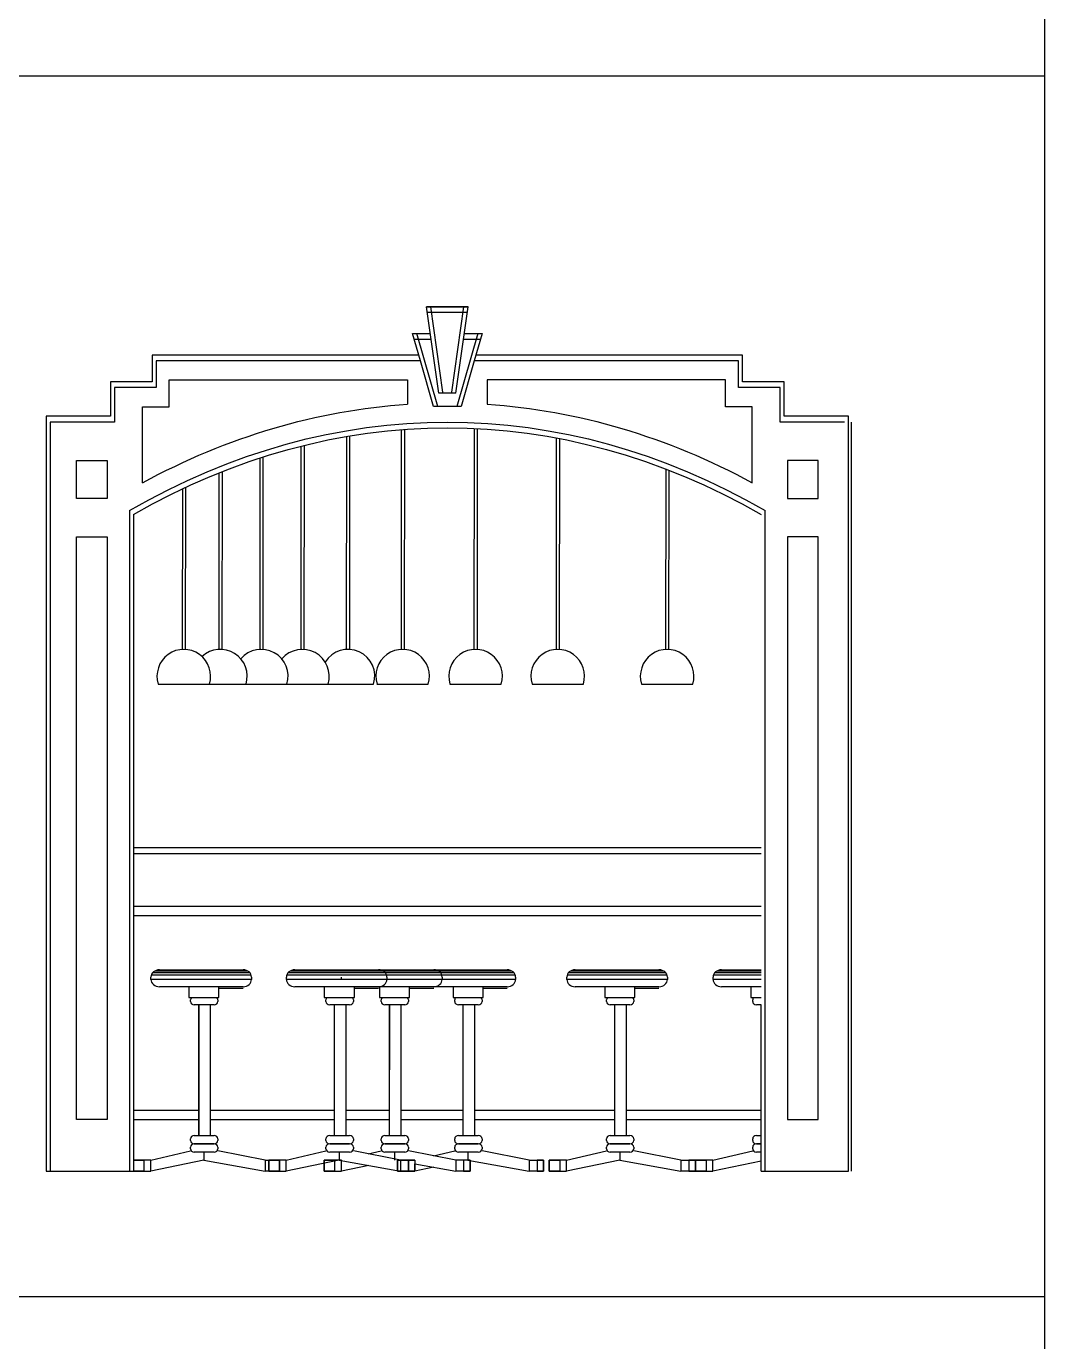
# Model space of a CAD drawing. Header units: millimetres. Extents: x 51491 to 87084, y 5379 to 33460.
# Drawn here: x 80758 to 87084, y 17119 to 25289 of the extents above; entities that cross this region are included whole.
import ezdxf

# ---------------------------------------------------------------- set-up
doc = ezdxf.new("R2010")
doc.units = ezdxf.units.MM
doc.linetypes.add('HIDDEN2', pattern=[0.1875, 0.125, -0.0625])
doc.layers.add('www.cad-blocks.net', color=7, linetype='Continuous')

# ---------------------------------------------------------------- blocks, each defined once
blk = doc.blocks.new('A$C03595700')
for p, q in [((1310.3, 2684.8), (1181.8, 2684.8)), ((1181.8, 2684.8), (1310.3, 2684.8)), ((1220, 2416.6), (1181.8, 2684.8)), ((1307.8, 2667), (1184.4, 2667)), ((1232, 2420.2), (1194.4, 2684.8)), ((1260.1, 2420.2), (1297.7, 2684.8)), ((1272.2, 2416.6), (1310.3, 2684.8)), ((1162.5, 2517.4), (1138, 2602.1)), ((1138, 2602.1), (1193.6, 2602.1)), ((1143.2, 2584.3), (1196.1, 2584.3)), ((1216.9, 2375.5), (1151.4, 2602.1)), ((1340.7, 2602.1), (1275.2, 2375.5)), ((1296, 2584.3), (1349, 2584.3)), ((1298.6, 2602.1), (1354.1, 2602.1)), ((1354.1, 2602.1), (1329.6, 2517.4)), ((329, 2535.3), (329, 2452)), ((1157.4, 2535.3), (329, 2535.3)), ((2163.2, 2535.3), (1334.8, 2535.3)), ((2163.2, 2452), (2163.2, 2535.3)), ((341.3, 2517.4), (341.3, 2434.2)), ((1162.5, 2517.4), (341.3, 2517.4)), ((1203.6, 2375.5), (1162.5, 2517.4)), ((1329.6, 2517.4), (1288.6, 2375.5)), ((2150.8, 2517.4), (1329.6, 2517.4)), ((2150.8, 2434.2), (2150.8, 2517.4)), ((199.5, 2452), (199.5, 2344.9)), ((329, 2452), (199.5, 2452)), ((382.5, 2374.7), (382.5, 2458)), ((382.5, 2458), (1122.7, 2458)), ((1122.7, 2458), (1122.7, 2382.5)), ((2109.7, 2458), (1369.5, 2458)), ((1369.5, 2458), (1369.5, 2382.5)), ((2109.7, 2374.7), (2109.7, 2458)), ((2292.6, 2452), (2163.2, 2452)), ((2292.6, 2344.9), (2292.6, 2452)), ((211.9, 2434.2), (211.9, 2327.1)), ((341.3, 2434.2), (211.9, 2434.2)), ((1272.2, 2416.6), (1220, 2416.6)), ((2280.3, 2434.2), (2150.8, 2434.2)), ((2280.3, 2327.1), (2280.3, 2434.2)), ((299.5, 2138.7), (299.5, 2374.7)), ((299.5, 2374.7), (382.5, 2374.7)), ((1288.6, 2375.5), (1203.6, 2375.5)), ((2192.7, 2374.7), (2109.7, 2374.7)), ((2192.7, 2138.7), (2192.7, 2374.7)), ((0, 2344.9), (0, 0)), ((199.5, 2344.9), (0, 2344.9)), ((2492.2, 2344.9), (2292.6, 2344.9)), ((2492.2, 0.7), (2492.2, 2344.9)), ((12.3, 2327.1), (12.3, 0.7)), ((211.9, 2327.1), (12.3, 2327.1)), ((1103.3, 1621), (1104, 2303.7)), ((1112.9, 1620.9), (1113.6, 2304.4)), ((1329.9, 1621), (1330.6, 2307.3)), ((1339.5, 1620.9), (1340.2, 2306.8)), ((2479.8, 2327.1), (2280.3, 2327.1)), ((2501.2, 0.7), (2501.2, 2327.1)), ((791.7, 1621), (792.3, 2252.6)), ((801.3, 1620.9), (801.9, 2254.9)), ((933.3, 1621), (934, 2282.5)), ((942.9, 1620.9), (943.6, 2284.2)), ((1584.8, 1621), (1585.5, 2277.6)), ((1594.4, 1620.9), (1595.1, 2275.8)), ((94.6, 2089.2), (94.6, 2208.1)), ((94.6, 2208.1), (189.2, 2208.1)), ((189.2, 2208.1), (189.2, 2089.2)), ((664.2, 1621), (664.8, 2215.8)), ((673.8, 1620.9), (674.4, 2218.9)), ((2397.6, 2208.1), (2303, 2208.1)), ((2303, 2208.1), (2303, 2089.2)), ((2397.6, 2089.2), (2397.6, 2208.1)), ((537.1, 1621), (537.6, 2169.5)), ((546.7, 1620.9), (547.2, 2173.3)), ((1924.7, 1621), (1925.3, 2181)), ((1934.3, 1620.9), (1934.9, 2177.3)), ((189.2, 2089.2), (94.6, 2089.2)), ((423.5, 1621), (424, 2119.8)), ((433.1, 1620.9), (433.6, 2124.3)), ((2303, 2089.2), (2397.6, 2089.2)), ((259.1, 2052.2), (259.1, 0.7)), ((2233.1, 0.7), (2233.1, 2052.2)), ((271.4, 2040.1), (271.4, 0.7)), ((94.6, 161.3), (94.6, 1970.2)), ((94.6, 1970.2), (189.2, 1970.2)), ((189.2, 1970.2), (189.2, 161.3)), ((2303, 1970.2), (2303, 161.3)), ((2397.6, 1970.2), (2303, 1970.2)), ((2397.6, 161.3), (2397.6, 1970.2)), ((347.8, 1513), (507.2, 1513)), ((461.4, 1513), (620.8, 1513)), ((588.6, 1513), (748, 1513)), ((716.1, 1513), (875.5, 1513)), ((857.7, 1513), (1017.1, 1513)), ((1027.6, 1513), (1187, 1513)), ((1254.3, 1513), (1413.6, 1513)), ((1509.2, 1513), (1668.6, 1513)), ((1849.1, 1513), (2008.5, 1513)), ((271.4, 1006), (2220.7, 1006)), ((271.4, 986.8), (2220.7, 986.8)), ((271.4, 794.8), (2220.7, 794.8)), ((331.3, 617.5), (631.9, 617.5)), ((337.6, 622.4), (625.6, 622.4)), ((351.6, 625.9), (509.8, 625.9)), ((509.8, 625.9), (611.6, 625.9)), ((752.1, 617.5), (1052.7, 617.5)), ((758.4, 622.4), (1046.4, 622.4)), ((772.4, 625.9), (930.6, 625.9)), ((923.4, 617.5), (1224.1, 617.5)), ((929.7, 622.4), (1217.7, 622.4)), ((930.6, 625.9), (1032.4, 625.9)), ((943.7, 625.9), (1101.9, 625.9)), ((1101.9, 625.9), (1203.8, 625.9)), ((1151.9, 617.5), (1452.5, 617.5)), ((1158.2, 622.4), (1446.2, 622.4)), ((1172.2, 625.9), (1330.4, 625.9)), ((1330.4, 625.9), (1432.2, 625.9)), ((1623.1, 617.5), (1923.8, 617.5)), ((1629.4, 622.4), (1917.4, 622.4)), ((1643.4, 625.9), (1801.6, 625.9)), ((1801.6, 625.9), (1903.5, 625.9)), ((2077.5, 617.5), (2220.7, 617.5)), ((2083.8, 622.4), (2220.7, 622.4)), ((2097.7, 625.9), (2220.7, 625.9)), ((325.5, 596), (325.5, 603.3)), ((325.5, 597), (637.7, 597)), ((326.9, 610.7), (636.3, 610.7)), ((465.2, 573.3), (351.6, 573.3)), ((443.1, 573.3), (443.1, 539.5)), ((536.8, 573.3), (443.1, 573.3)), ((611.6, 573.3), (509.8, 573.3)), ((536.8, 539.5), (536.8, 573.3)), ((637.7, 603.3), (637.7, 596)), ((746.3, 596), (746.3, 603.3)), ((746.3, 597), (1058.5, 597)), ((747.7, 610.7), (1057.1, 610.7)), ((886, 573.3), (772.4, 573.3)), ((863.8, 573.3), (863.8, 539.5)), ((957.6, 573.3), (863.8, 573.3)), ((917.6, 596), (917.6, 603.3)), ((917.6, 597), (1229.9, 597)), ((919, 610.7), (1228.4, 610.7)), ((1032.4, 573.3), (930.6, 573.3)), ((1057.3, 573.3), (943.7, 573.3)), ((957.6, 539.5), (957.6, 573.3)), ((1035.2, 573.3), (1035.2, 539.5)), ((1129, 573.3), (1035.2, 573.3)), ((1058.5, 603.3), (1058.5, 596)), ((1203.8, 573.3), (1101.9, 573.3)), ((1129, 539.5), (1129, 573.3)), ((1146.1, 597), (1458.3, 597)), ((1147.5, 610.7), (1456.9, 610.7)), ((1285.8, 573.3), (1172.2, 573.3)), ((1229.9, 603.3), (1229.9, 596)), ((1263.7, 573.3), (1263.7, 539.5)), ((1357.4, 573.3), (1263.7, 573.3)), ((1432.2, 573.3), (1330.4, 573.3)), ((1357.4, 539.5), (1357.4, 573.3)), ((1458.3, 603.3), (1458.3, 596)), ((1617.3, 596), (1617.3, 603.3)), ((1617.3, 597), (1929.5, 597)), ((1618.7, 610.7), (1928.1, 610.7)), ((1757, 573.3), (1643.4, 573.3)), ((1828.7, 573.3), (1734.9, 573.3)), ((1734.9, 573.3), (1734.9, 539.5)), ((1903.5, 573.3), (1801.6, 573.3)), ((1828.7, 539.5), (1828.7, 573.3)), ((1929.5, 603.3), (1929.5, 596)), ((2071.7, 596), (2071.7, 603.3)), ((2071.7, 597), (2220.7, 597)), ((2073.1, 610.7), (2220.7, 610.7)), ((2211.4, 573.3), (2097.7, 573.3)), ((2189.2, 573.3), (2189.2, 539.5)), ((2220.7, 573.3), (2189.2, 573.3)), ((443.1, 539.5), (536.8, 539.5)), ((448.4, 527.3), (448.4, 532.4)), ((533.4, 532.4), (533.4, 527.3)), ((536.8, 568.8), (611.5, 568.8)), ((863.8, 539.5), (957.6, 539.5)), ((869.1, 527.3), (869.1, 532.4)), ((954.1, 532.4), (954.1, 527.3)), ((957.6, 568.8), (1032.3, 568.8)), ((1035.2, 539.5), (1129, 539.5)), ((1040.5, 527.3), (1040.5, 532.4)), ((1125.5, 532.4), (1125.5, 527.3)), ((1129, 568.8), (1203.7, 568.8)), ((1263.7, 539.5), (1357.4, 539.5)), ((1269, 527.3), (1269, 532.4)), ((1354, 532.4), (1354, 527.3)), ((1357.4, 568.8), (1432.1, 568.8)), ((1734.9, 539.5), (1828.7, 539.5)), ((1740.2, 527.3), (1740.2, 532.4)), ((1825.2, 532.4), (1825.2, 527.3)), ((1828.7, 568.8), (1903.4, 568.8)), ((2189.2, 539.5), (2220.7, 539.5)), ((2194.5, 527.3), (2194.5, 532.4)), ((521.6, 517), (460.1, 517)), ((509.8, 517), (474.5, 517)), ((474.5, 111.1), (474.5, 517)), ((474.6, 111.1), (474.6, 517)), ((474.6, 111.1), (474.6, 517)), ((474.7, 111.1), (474.7, 517)), ((474.8, 111.1), (474.8, 517)), ((509.8, 517), (509.8, 111.1)), ((942.4, 517), (880.9, 517)), ((930.6, 517), (895.2, 517)), ((895.2, 111.1), (895.2, 517)), ((895.3, 111.1), (895.3, 517)), ((895.4, 111.1), (895.4, 517)), ((895.5, 111.1), (895.5, 517)), ((895.6, 111.1), (895.6, 517)), ((930.6, 517), (930.6, 111.1)), ((1113.7, 517), (1052.3, 517)), ((1101.9, 517), (1066.6, 517)), ((1066.6, 111.1), (1066.6, 517)), ((1066.7, 111.1), (1066.8, 517)), ((1066.7, 111.1), (1066.7, 517)), ((1066.8, 111.1), (1066.8, 517)), ((1066.9, 111.1), (1067, 517)), ((1101.9, 517), (1101.9, 111.1)), ((1342.2, 517), (1280.7, 517)), ((1330.4, 517), (1295.1, 517)), ((1295.1, 111.1), (1295.1, 517)), ((1295.2, 111.1), (1295.2, 517)), ((1295.2, 111.1), (1295.2, 517)), ((1295.3, 111.1), (1295.3, 517)), ((1295.4, 111.1), (1295.4, 517)), ((1330.4, 517), (1330.4, 111.1)), ((1813.4, 517), (1752, 517)), ((1801.6, 517), (1766.3, 517)), ((1766.3, 111.1), (1766.3, 517)), ((1766.4, 111.1), (1766.4, 517)), ((1766.4, 111.1), (1766.4, 517)), ((1766.5, 111.1), (1766.5, 517)), ((1766.6, 111.1), (1766.7, 517)), ((1801.6, 517), (1801.6, 111.1)), ((2220.7, 517), (2206.3, 517)), ((2220.7, 517), (2220.6, 517)), ((2220.6, 0.7), (2220.6, 517)), ((2220.7, 111.1), (2220.7, 517)), ((2220.8, 111.1), (2220.8, 517)), ((2220.9, 111.1), (2220.9, 517)), ((2221, 111.1), (2221, 517)), ((271.4, 190), (474.8, 190)), ((509.8, 190), (895.6, 190)), ((930.6, 190), (1066.9, 190)), ((1101.9, 190), (1295.4, 190)), ((1330.4, 190), (1766.6, 190)), ((1801.6, 190), (2220.7, 190)), ((189.2, 161.3), (94.6, 161.3)), ((2303, 161.3), (2397.6, 161.3)), ((448.4, 95.7), (448.4, 100.9)), ((460.1, 111.1), (521.6, 111.1)), ((460.1, 85.5), (521.6, 85.5)), ((521.6, 85.5), (460.1, 85.5)), ((509.8, 85.5), (474.5, 85.5)), ((533.4, 100.9), (533.4, 95.7)), ((869.1, 95.7), (869.1, 100.9)), ((880.9, 111.1), (942.4, 111.1)), ((880.9, 85.5), (942.4, 85.5)), ((942.4, 85.5), (880.9, 85.5)), ((930.6, 85.5), (895.2, 85.5)), ((954.1, 100.9), (954.1, 95.7)), ((1040.5, 95.7), (1040.5, 100.9)), ((1052.3, 111.1), (1113.7, 111.1)), ((1052.3, 85.5), (1113.7, 85.5)), ((1113.7, 85.5), (1052.3, 85.5)), ((1101.9, 85.5), (1066.6, 85.5)), ((1125.5, 100.9), (1125.5, 95.7)), ((1269, 95.7), (1269, 100.9)), ((1280.7, 111.1), (1342.2, 111.1)), ((1280.7, 85.5), (1342.2, 85.5)), ((1342.2, 85.5), (1280.7, 85.5)), ((1330.4, 85.5), (1295.1, 85.5)), ((1354, 100.9), (1354, 95.7)), ((1740.2, 95.7), (1740.2, 100.9)), ((1752, 111.1), (1813.4, 111.1)), ((1752, 85.5), (1813.4, 85.5)), ((1813.4, 85.5), (1752, 85.5)), ((1801.6, 85.5), (1766.3, 85.5)), ((1825.2, 100.9), (1825.2, 95.7)), ((2194.5, 95.7), (2194.5, 100.9)), ((2206.3, 111.1), (2220.7, 111.1)), ((2206.3, 85.5), (2220.7, 85.5)), ((2220.7, 85.5), (2206.3, 85.5)), ((2220.7, 85.5), (2220.6, 85.5)), ((324.8, 35.1), (448.4, 63.8)), ((448.4, 70.2), (448.4, 75.3)), ((521.6, 59.9), (460.1, 59.9)), ((489.6, 59.9), (489.6, 35.1)), ((533.4, 75.3), (533.4, 70.2)), ((680, 35.1), (533.4, 63.4)), ((745.5, 35.1), (869.1, 63.8)), ((869.1, 70.2), (869.1, 75.3)), ((942.4, 59.9), (880.9, 59.9)), ((910.4, 59.9), (910.4, 35.1)), ((954.1, 75.3), (954.1, 70.2)), ((1100.8, 35.1), (954.1, 63.4)), ((1000.4, 54.5), (1040.5, 63.8)), ((1040.5, 70.2), (1040.5, 75.3)), ((1113.7, 59.9), (1052.3, 59.9)), ((1081.7, 59.9), (1081.7, 35.1)), ((1125.5, 75.3), (1125.5, 70.2)), ((1272.1, 35.1), (1125.5, 63.4)), ((1202.9, 48.4), (1269, 63.8)), ((1269, 70.2), (1269, 75.3)), ((1342.2, 59.9), (1280.7, 59.9)), ((1310.2, 59.9), (1310.2, 35.1)), ((1354, 75.3), (1354, 70.2)), ((1500.6, 35.1), (1354, 63.4)), ((1616.6, 35.1), (1740.2, 63.8)), ((1740.2, 70.2), (1740.2, 75.3)), ((1813.4, 59.9), (1752, 59.9)), ((1781.4, 59.9), (1781.4, 35.1)), ((1825.2, 75.3), (1825.2, 70.2)), ((1971.8, 35.1), (1825.2, 63.4)), ((2070.9, 35.1), (2194.5, 63.8)), ((2194.5, 70.2), (2194.5, 75.3)), ((2220.7, 59.9), (2206.3, 59.9)), ((0, 0), (324.8, 0)), ((12.3, 0.7), (259.1, 0.7)), ((270.9, 35.1), (303.7, 35.1)), ((324.8, 35.1), (270.9, 35.1)), ((303.7, 0), (270.9, 0)), ((303.7, 35.1), (303.7, 0)), ((489.6, 35.1), (324.8, 0)), ((324.8, 0), (324.8, 35.1)), ((489.6, 35.1), (680, 0)), ((680, 35.1), (724.6, 35.1)), ((680, 35.1), (680, 0)), ((724.6, 0), (680, 0)), ((691.7, 35.1), (724.5, 35.1)), ((691.7, 0), (691.7, 35.1)), ((691.7, 35.1), (691.7, 0)), ((745.5, 35.1), (691.7, 35.1)), ((724.5, 0), (691.7, 0)), ((691.7, 0), (745.5, 0)), ((724.6, 35.1), (704.4, 35.1)), ((704.4, 0), (724.6, 0)), ((724.5, 35.1), (724.5, 0)), ((724.6, 0), (724.6, 35.1)), ((724.6, 35.1), (724.6, 0)), ((745.5, 0), (745.5, 35.1)), ((910.4, 35.1), (745.5, 0)), ((863, 35.1), (895.9, 35.1)), ((863, 0), (863, 35.1)), ((863, 35.1), (863, 0)), ((916.9, 35.1), (863, 35.1)), ((895.9, 0), (863, 0)), ((863, 0), (916.9, 0)), ((895.9, 35.1), (895.9, 0)), ((910.4, 35.1), (1100.8, 0)), ((916.9, 0), (916.9, 35.1)), ((1002.2, 18.2), (916.9, 0)), ((1091.5, 35.1), (1124.3, 35.1)), ((1091.5, 0), (1091.5, 35.1)), ((1091.5, 35.1), (1091.5, 0)), ((1145.4, 35.1), (1091.5, 35.1)), ((1124.3, 0), (1091.5, 0)), ((1091.5, 0), (1145.4, 0)), ((1100.8, 35.1), (1145.4, 35.1)), ((1100.8, 35.1), (1100.8, 0)), ((1145.4, 0), (1100.8, 0)), ((1124.3, 35.1), (1124.3, 0)), ((1125.2, 35.1), (1125.2, 0)), ((1145.4, 35.1), (1125.2, 35.1)), ((1125.2, 0), (1145.4, 0)), ((1145.4, 35.1), (1145.4, 0)), ((1145.4, 23.4), (1272.1, 0)), ((1145.4, 0), (1145.4, 23.4)), ((1145.4, 0), (1145.4, 23.4)), ((1204.2, 12.5), (1145.4, 0)), ((1316.7, 35.1), (1272.1, 35.1)), ((1272.1, 35.1), (1272.1, 0)), ((1316.7, 0), (1272.1, 0)), ((1296.5, 35.1), (1296.5, 0)), ((1296.5, 0), (1316.7, 0)), ((1310.2, 35.1), (1500.6, 0)), ((1310.2, 35.1), (1316.7, 35.1)), ((1316.7, 0), (1316.7, 35.1)), ((1316.7, 35.1), (1316.7, 0)), ((1500.6, 35.1), (1545.2, 35.1)), ((1500.6, 35.1), (1500.6, 0)), ((1545.2, 0), (1500.6, 0)), ((1525, 35.1), (1525, 0)), ((1545.2, 35.1), (1525, 35.1)), ((1525, 0), (1545.2, 0)), ((1545.2, 0), (1545.2, 35.1)), ((1545.2, 35.1), (1545.2, 0)), ((1562.7, 35.1), (1595.6, 35.1)), ((1562.7, 0), (1562.7, 35.1)), ((1562.7, 35.1), (1562.7, 0)), ((1616.6, 35.1), (1562.7, 35.1)), ((1595.6, 0), (1562.7, 0)), ((1562.7, 0), (1616.6, 0)), ((1595.6, 35.1), (1595.6, 0)), ((1781.4, 35.1), (1616.6, 0)), ((1616.6, 0), (1616.6, 35.1)), ((1781.4, 35.1), (1971.8, 0)), ((1971.8, 35.1), (2017.1, 35.1)), ((1971.8, 35.1), (1971.8, 0)), ((2017.1, 0), (1971.8, 0)), ((1996.2, 35.1), (1996.2, 0)), ((2016.4, 35.1), (1996.2, 35.1)), ((1996.2, 0), (2016.4, 0)), ((2017.1, 35.1), (2049.9, 35.1)), ((2017.1, 0), (2017.1, 35.1)), ((2017.1, 35.1), (2017.1, 0)), ((2070.9, 35.1), (2017.1, 35.1)), ((2049.9, 0), (2017.1, 0)), ((2017.1, 0), (2070.9, 0)), ((2049.9, 35.1), (2049.9, 0)), ((2070.9, 0), (2070.9, 35.1)), ((2220.7, 31.9), (2070.9, 0)), ((2220.6, 0.7), (2492.2, 0.7))]:
    blk.add_line(p, q)
at = {"linetype": 'HIDDEN2'}
for p, q in [((271.4, 823.6), (2220.7, 823.6)), ((271.4, 161.2), (474.8, 161.2)), ((509.8, 161.2), (895.6, 161.2)), ((930.6, 161.2), (1066.9, 161.2)), ((1101.9, 161.2), (1295.4, 161.2)), ((1330.4, 161.2), (1766.6, 161.2)), ((1801.6, 161.2), (2220.7, 161.2))]:
    blk.add_line(p, q, dxfattribs=at)
for centre, end in [((427.5, 1537.7), 197.1918), ((541.1, 1537.7), 132.9112), ((668.3, 1537.7), 139.6589), ((795.8, 1537.7), 139.8161), ((937.4, 1537.7), 148.0884), ((1107.3, 1537.7), 197.1918), ((1333.9, 1537.7), 197.1918), ((1588.9, 1537.7), 197.1918), ((1928.8, 1537.7), 197.1918)]:
    blk.add_arc(centre, 83.4, 342.8082, end)
at = {"extrusion": (0, 0, -1)}
for major_axis, start_param, end_param in [((0, 3845), 5.902786, 6.663585), ((0, 3827.2), 5.905941, 6.66043), ((0, 3904.5), 5.924908, 6.237465), ((0, 3904.5), 0.04572, 0.358278)]:
    blk.add_ellipse((1246.1, -1517.9), major_axis=major_axis, ratio=0.691354, start_param=start_param, end_param=end_param, dxfattribs=at)
for centre, major_axis, start_param, end_param in [((351.6, 603.3), (-26.1, 0), -1.570796, 0), ((611.6, 603.3), (-26.1, 0), 3.141593, 4.712389), ((772.4, 603.3), (-26.1, 0), -1.570796, 0), ((1032.4, 603.3), (-26.1, 0), 3.141593, 4.712389), ((1203.8, 603.3), (-26.1, 0), 3.141593, 4.712389), ((1432.2, 603.3), (-26.1, 0), 3.141593, 4.712389), ((1643.4, 603.3), (-26.1, 0), -1.570796, 0), ((1903.5, 603.3), (-26.1, 0), 3.141593, 4.712389), ((2097.7, 603.3), (-26.1, 0), -1.570796, 0), ((351.6, 596), (26.1, 0), 3.141593, 4.712389), ((611.6, 596), (26.1, 0), 4.712389, 6.283185), ((772.4, 596), (26.1, 0), 3.141593, 4.712389), ((1032.4, 596), (26.1, 0), 4.712389, 6.283185), ((1203.8, 596), (26.1, 0), 4.712389, 6.283185), ((1432.2, 596), (26.1, 0), 4.712389, 6.283185), ((1643.4, 596), (26.1, 0), 3.141593, 4.712389), ((1903.5, 596), (26.1, 0), 4.712389, 6.283185), ((2097.7, 596), (26.1, 0), 3.141593, 4.712389), ((460.1, 532.4), (-11.8, 0), -0.770885, 0), ((521.6, 532.4), (11.8, 0), 0, 0.770885), ((880.9, 532.4), (-11.8, 0), -0.770885, 0), ((942.4, 532.4), (11.8, 0), 0, 0.770885), ((1052.3, 532.4), (-11.8, 0), -0.770885, 0), ((1113.7, 532.4), (11.8, 0), 0, 0.770885), ((1280.7, 532.4), (-11.8, 0), -0.770885, 0), ((1342.2, 532.4), (11.8, 0), 0, 0.770885), ((1752, 532.4), (-11.8, 0), -0.770885, 0), ((1813.4, 532.4), (11.8, 0), 0, 0.770885), ((2206.3, 532.4), (-11.8, 0), -0.770885, 0), ((460.1, 527.3), (11.8, 0), 3.141593, 4.712389), ((521.6, 527.3), (11.8, 0), -1.570796, 0), ((880.9, 527.3), (11.8, 0), 3.141593, 4.712389), ((942.4, 527.3), (11.8, 0), -1.570796, 0), ((1052.3, 527.3), (11.8, 0), 3.141593, 4.712389), ((1113.7, 527.3), (11.8, 0), -1.570796, 0), ((1280.7, 527.3), (11.8, 0), 3.141593, 4.712389), ((1342.2, 527.3), (11.8, 0), -1.570796, 0), ((1752, 527.3), (11.8, 0), 3.141593, 4.712389), ((1813.4, 527.3), (11.8, 0), -1.570796, 0), ((2206.3, 527.3), (11.8, 0), 3.141593, 4.712389), ((460.1, 100.9), (-11.8, 0), -1.570796, 0), ((460.1, 95.7), (11.8, 0), 3.141593, 4.712389), ((460.1, 75.3), (-11.8, 0), -1.570796, 0), ((521.6, 100.9), (11.8, 0), 0, 1.570796), ((521.6, 95.7), (-11.8, 0), 1.570796, 3.141593), ((521.6, 75.3), (-11.8, 0), 3.141593, 4.712389), ((880.9, 100.9), (-11.8, 0), -1.570796, 0), ((880.9, 95.7), (11.8, 0), 3.141593, 4.712389), ((880.9, 75.3), (-11.8, 0), -1.570796, 0), ((942.4, 100.9), (11.8, 0), 0, 1.570796), ((942.4, 95.7), (-11.8, 0), 1.570796, 3.141593), ((942.4, 75.3), (-11.8, 0), 3.141593, 4.712389), ((1052.3, 100.9), (-11.8, 0), -1.570796, 0), ((1052.3, 95.7), (11.8, 0), 3.141593, 4.712389), ((1052.3, 75.3), (-11.8, 0), -1.570796, 0), ((1113.7, 100.9), (11.8, 0), 0, 1.570796), ((1113.7, 95.7), (-11.8, 0), 1.570796, 3.141593), ((1113.7, 75.3), (-11.8, 0), 3.141593, 4.712389), ((1280.7, 100.9), (-11.8, 0), -1.570796, 0), ((1280.7, 95.7), (11.8, 0), 3.141593, 4.712389), ((1280.7, 75.3), (-11.8, 0), -1.570796, 0), ((1342.2, 100.9), (11.8, 0), 0, 1.570796), ((1342.2, 95.7), (-11.8, 0), 1.570796, 3.141593), ((1342.2, 75.3), (-11.8, 0), 3.141593, 4.712389), ((1752, 100.9), (-11.8, 0), -1.570796, 0), ((1752, 95.7), (11.8, 0), 3.141593, 4.712389), ((1752, 75.3), (-11.8, 0), -1.570796, 0), ((1813.4, 100.9), (11.8, 0), 0, 1.570796), ((1813.4, 95.7), (-11.8, 0), 1.570796, 3.141593), ((1813.4, 75.3), (-11.8, 0), 3.141593, 4.712389), ((2206.3, 100.9), (-11.8, 0), -1.570796, 0), ((2206.3, 95.7), (11.8, 0), 3.141593, 4.712389), ((2206.3, 75.3), (-11.8, 0), -1.570796, 0), ((460.1, 70.2), (11.8, 0), 3.141593, 4.712389), ((521.6, 70.2), (-11.8, 0), 1.570796, 3.141593), ((880.9, 70.2), (11.8, 0), 3.141593, 4.712389), ((942.4, 70.2), (-11.8, 0), 1.570796, 3.141593), ((1052.3, 70.2), (11.8, 0), 3.141593, 4.712389), ((1113.7, 70.2), (-11.8, 0), 1.570796, 3.141593), ((1280.7, 70.2), (11.8, 0), 3.141593, 4.712389), ((1342.2, 70.2), (-11.8, 0), 1.570796, 3.141593), ((1752, 70.2), (11.8, 0), 3.141593, 4.712389), ((1813.4, 70.2), (-11.8, 0), 1.570796, 3.141593), ((2206.3, 70.2), (11.8, 0), 3.141593, 4.712389)]:
    blk.add_ellipse(centre, major_axis=major_axis, ratio=0.86845, start_param=start_param, end_param=end_param)
blk = doc.blocks.new('FORMAT')
at = {"layer": 'www.cad-blocks.net', "color": 155, "true_color": 0x546d8e}
for p, q in [((87084.1, 6072.2), (87084.1, 33459.9)), ((87084.1, 5378.7), (87084.1, 33459.9)), ((54628.8, 24981.3), (87084.1, 24981.3)), ((54628.8, 17399.4), (87084.1, 17399.4))]:
    blk.add_line(p, q, dxfattribs=at)

msp = doc.modelspace()

# ---------------------------------------------------------------- block references
at = {"xscale": 2, "yscale": 2, "zscale": 2}
msp.add_blockref('A$C03595700', (80881, 18176.9), dxfattribs=at)
at = {"layer": 'www.cad-blocks.net'}
msp.add_blockref('FORMAT', (0, 0), dxfattribs=at)

doc.saveas('drawing.dxf')
